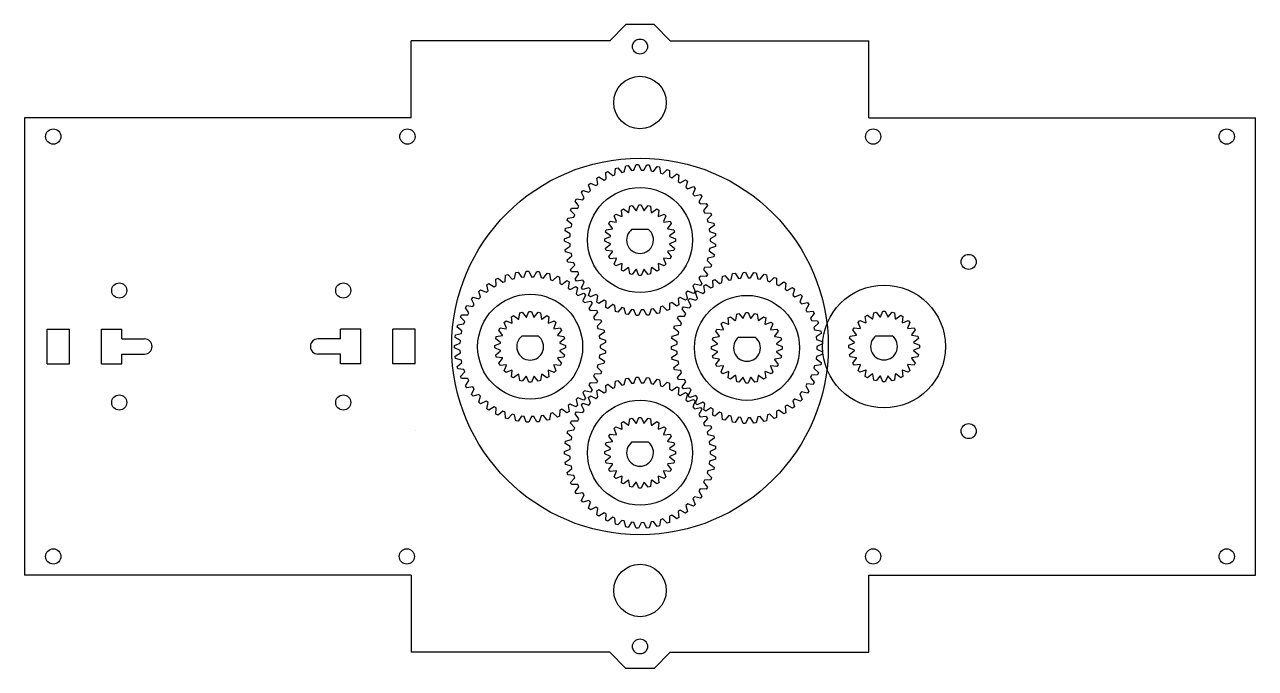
# Model space of a CAD drawing. Header units: inches. Extents: x -9.4 to 7.2, y 0.2 to 9.8.
# Drawn here: x -9.4 to -0.6, y 0.16 to 4.76 of the extents above; entities that cross this region are included whole.
import ezdxf

# ---------------------------------------------------------------- set-up
doc = ezdxf.new("R2010")
doc.units = ezdxf.units.IN
doc.header["$MEASUREMENT"] = 0
doc.layers.get('0').update_dxf_attribs({"lineweight": 25, "true_color": 0xffffff})

# ---------------------------------------------------------------- blocks, each defined once
blk = doc.blocks.new('bearing-gear')
at = {"color": 7, "true_color": 0x000000}
for p, q in [((-0.1125, 0.4872), (-0.1023, 0.5303)), ((-0.0853, 0.5333), (-0.0609, 0.4963)), ((-0.0436, 0.4981), (-0.0275, 0.5394)), ((-0.0102, 0.54), (0.0087, 0.4999)), ((0.0262, 0.4993), (0.0479, 0.5379)), ((0.065, 0.5361), (0.0782, 0.4938)), ((-0.3009, 0.3993), (-0.3091, 0.4429)), ((-0.2948, 0.4525), (-0.2575, 0.4286)), ((-0.2424, 0.4373), (-0.2445, 0.4816)), ((-0.229, 0.4891), (-0.1954, 0.4603)), ((-0.1792, 0.4668), (-0.1751, 0.5109)), ((-0.1587, 0.5162), (-0.1294, 0.483)), ((0.0954, 0.4908), (0.1223, 0.526)), ((0.139, 0.5219), (0.1462, 0.4782)), ((0.1628, 0.4728), (0.1943, 0.5039)), ((0.2103, 0.4974), (0.2113, 0.4532)), ((0.227, 0.4455), (0.2625, 0.472)), ((0.2775, 0.4633), (0.2723, 0.4193)), ((-0.4081, 0.3537), (-0.3657, 0.341)), ((-0.3536, 0.3536), (-0.3677, 0.3955)), ((-0.3549, 0.4071), (-0.3147, 0.3886)), ((0.2868, 0.4096), (0.3257, 0.4308)), ((0.3393, 0.4202), (0.328, 0.3774)), ((0.341, 0.3657), (0.3825, 0.3813)), ((0.3944, 0.3689), (0.3774, 0.328)), ((-0.4373, 0.2424), (-0.4625, 0.2788)), ((-0.4534, 0.2935), (-0.4096, 0.2868)), ((-0.3993, 0.3009), (-0.4192, 0.3405)), ((0.3886, 0.3147), (0.4318, 0.3244)), ((0.4419, 0.3104), (0.4193, 0.2723)), ((-0.4668, 0.1792), (-0.4968, 0.2118)), ((-0.4898, 0.2275), (-0.4455, 0.227)), ((0.4286, 0.2575), (0.4727, 0.2611)), ((0.4808, 0.2459), (0.4532, 0.2113)), ((0.4603, 0.1954), (0.5045, 0.1928)), ((0.5104, 0.1766), (0.4782, 0.1462)), ((-0.5335, 0.0837), (-0.4908, 0.0954)), ((-0.4872, 0.1125), (-0.5215, 0.1406)), ((-0.5167, 0.1571), (-0.4728, 0.1628)), ((0.483, 0.1294), (0.5264, 0.1207)), ((0.53, 0.1038), (0.4938, 0.0782)), ((-0.54, 0.0086), (-0.4993, 0.0262)), ((-0.4981, 0.0436), (-0.5359, 0.0666)), ((0.4963, 0.0609), (0.5381, 0.0463)), ((0.5393, 0.0291), (0.4999, 0.0087)), ((-0.4993, -0.0262), (-0.54, -0.0086)), ((-0.5359, -0.0666), (-0.4981, -0.0436)), ((-0.4908, -0.0954), (-0.5335, -0.0837)), ((0.4938, -0.0782), (0.53, -0.1038)), ((0.5381, -0.0463), (0.4963, -0.0609)), ((0.4999, -0.0087), (0.5393, -0.0291)), ((-0.5215, -0.1406), (-0.4872, -0.1125)), ((-0.4728, -0.1628), (-0.5167, -0.1571)), ((0.4782, -0.1462), (0.5104, -0.1766)), ((0.5264, -0.1207), (0.483, -0.1294)), ((-0.4968, -0.2118), (-0.4668, -0.1792)), ((-0.4455, -0.227), (-0.4898, -0.2275)), ((-0.4625, -0.2788), (-0.4373, -0.2424)), ((0.4727, -0.2611), (0.4286, -0.2575)), ((0.4532, -0.2113), (0.4808, -0.2459)), ((0.5045, -0.1928), (0.4603, -0.1954)), ((-0.4096, -0.2868), (-0.4534, -0.2935)), ((-0.4192, -0.3405), (-0.3993, -0.3009)), ((-0.3657, -0.341), (-0.4081, -0.3537)), ((0.3774, -0.328), (0.3944, -0.3689)), ((0.4318, -0.3244), (0.3886, -0.3147)), ((0.4193, -0.2723), (0.4419, -0.3104)), ((-0.3677, -0.3955), (-0.3536, -0.3536)), ((-0.3147, -0.3886), (-0.3549, -0.4071)), ((-0.3091, -0.4429), (-0.3009, -0.3993)), ((-0.2575, -0.4286), (-0.2948, -0.4525)), ((-0.2445, -0.4816), (-0.2424, -0.4373)), ((0.2723, -0.4193), (0.2775, -0.4633)), ((0.3257, -0.4308), (0.2868, -0.4096)), ((0.328, -0.3774), (0.3393, -0.4202)), ((0.3825, -0.3813), (0.341, -0.3657)), ((-0.1954, -0.4603), (-0.229, -0.4891)), ((-0.1751, -0.5109), (-0.1792, -0.4668)), ((-0.1294, -0.483), (-0.1587, -0.5162)), ((-0.1023, -0.5303), (-0.1125, -0.4872)), ((-0.0609, -0.4963), (-0.0853, -0.5333)), ((-0.0275, -0.5394), (-0.0436, -0.4981)), ((0.0087, -0.4999), (-0.0102, -0.54)), ((0.0479, -0.5379), (0.0262, -0.4993)), ((0.0782, -0.4938), (0.065, -0.5361)), ((0.1223, -0.526), (0.0954, -0.4908)), ((0.1462, -0.4782), (0.139, -0.5219)), ((0.1943, -0.5039), (0.1628, -0.4728)), ((0.2113, -0.4532), (0.2103, -0.4974)), ((0.2625, -0.472), (0.227, -0.4455))]:
    blk.add_line(p, q, dxfattribs=at)
for p, q in [((-0.1023, 0.5303), (-0.0853, 0.5333)), ((-0.0275, 0.5394), (-0.0102, 0.54)), ((0.0479, 0.5379), (0.065, 0.5361)), ((-0.3091, 0.4429), (-0.2948, 0.4525)), ((-0.2445, 0.4816), (-0.229, 0.4891)), ((-0.1954, 0.4603), (-0.1792, 0.4668)), ((-0.1751, 0.5109), (-0.1587, 0.5162)), ((-0.1294, 0.483), (-0.1125, 0.4872)), ((-0.0609, 0.4963), (-0.0436, 0.4981)), ((0.0087, 0.4999), (0.0262, 0.4993)), ((0.0782, 0.4938), (0.0954, 0.4908)), ((0.1223, 0.526), (0.139, 0.5219)), ((0.1462, 0.4782), (0.1628, 0.4728)), ((0.1943, 0.5039), (0.2103, 0.4974)), ((0.2113, 0.4532), (0.227, 0.4455)), ((0.2625, 0.472), (0.2775, 0.4633)), ((-0.4192, 0.3405), (-0.4081, 0.3537)), ((-0.3677, 0.3955), (-0.3549, 0.4071)), ((-0.3657, 0.341), (-0.3536, 0.3536)), ((-0.3147, 0.3886), (-0.3009, 0.3993)), ((-0.2575, 0.4286), (-0.2424, 0.4373)), ((0.2723, 0.4193), (0.2868, 0.4096)), ((0.3257, 0.4308), (0.3393, 0.4202)), ((0.328, 0.3774), (0.341, 0.3657)), ((0.3825, 0.3813), (0.3944, 0.3689)), ((-0.4625, 0.2788), (-0.4534, 0.2935)), ((-0.4096, 0.2868), (-0.3993, 0.3009)), ((0.3774, 0.328), (0.3886, 0.3147)), ((0.4193, 0.2723), (0.4286, 0.2575)), ((0.4318, 0.3244), (0.4419, 0.3104)), ((-0.4968, 0.2118), (-0.4898, 0.2275)), ((-0.4728, 0.1628), (-0.4668, 0.1792)), ((-0.4455, 0.227), (-0.4373, 0.2424)), ((0.4532, 0.2113), (0.4603, 0.1954)), ((0.4727, 0.2611), (0.4808, 0.2459)), ((0.5045, 0.1928), (0.5104, 0.1766)), ((-0.5215, 0.1406), (-0.5167, 0.1571)), ((-0.4908, 0.0954), (-0.4872, 0.1125)), ((0.4782, 0.1462), (0.483, 0.1294)), ((0.5264, 0.1207), (0.53, 0.1038)), ((-0.54, -0.0086), (-0.54, 0.0086)), ((-0.5359, 0.0666), (-0.5335, 0.0837)), ((-0.4993, 0.0262), (-0.4981, 0.0436)), ((0.4938, 0.0782), (0.4963, 0.0609)), ((0.4999, 0.0087), (0.4999, -0.0087)), ((0.5381, 0.0463), (0.5393, 0.0291)), ((-0.5335, -0.0837), (-0.5359, -0.0666)), ((-0.4981, -0.0436), (-0.4993, -0.0262)), ((0.4963, -0.0609), (0.4938, -0.0782)), ((0.5393, -0.0291), (0.5381, -0.0463)), ((-0.5167, -0.1571), (-0.5215, -0.1406)), ((-0.4872, -0.1125), (-0.4908, -0.0954)), ((-0.4668, -0.1792), (-0.4728, -0.1628)), ((0.483, -0.1294), (0.4782, -0.1462)), ((0.53, -0.1038), (0.5264, -0.1207)), ((-0.4898, -0.2275), (-0.4968, -0.2118)), ((-0.4373, -0.2424), (-0.4455, -0.227)), ((0.4286, -0.2575), (0.4193, -0.2723)), ((0.4603, -0.1954), (0.4532, -0.2113)), ((0.4808, -0.2459), (0.4727, -0.2611)), ((0.5104, -0.1766), (0.5045, -0.1928)), ((-0.4534, -0.2935), (-0.4625, -0.2788)), ((-0.4081, -0.3537), (-0.4192, -0.3405)), ((-0.3993, -0.3009), (-0.4096, -0.2868)), ((-0.3536, -0.3536), (-0.3657, -0.341)), ((0.3886, -0.3147), (0.3774, -0.328)), ((0.4419, -0.3104), (0.4318, -0.3244)), ((-0.3549, -0.4071), (-0.3677, -0.3955)), ((-0.3009, -0.3993), (-0.3147, -0.3886)), ((-0.2424, -0.4373), (-0.2575, -0.4286)), ((0.2868, -0.4096), (0.2723, -0.4193)), ((0.3393, -0.4202), (0.3257, -0.4308)), ((0.341, -0.3657), (0.328, -0.3774)), ((0.3944, -0.3689), (0.3825, -0.3813)), ((-0.2948, -0.4525), (-0.3091, -0.4429)), ((-0.229, -0.4891), (-0.2445, -0.4816)), ((-0.1792, -0.4668), (-0.1954, -0.4603)), ((-0.1587, -0.5162), (-0.1751, -0.5109)), ((-0.1125, -0.4872), (-0.1294, -0.483)), ((-0.0436, -0.4981), (-0.0609, -0.4963)), ((0.0262, -0.4993), (0.0087, -0.4999)), ((0.0954, -0.4908), (0.0782, -0.4938)), ((0.139, -0.5219), (0.1223, -0.526)), ((0.1628, -0.4728), (0.1462, -0.4782)), ((0.2103, -0.4974), (0.1943, -0.5039)), ((0.227, -0.4455), (0.2113, -0.4532)), ((0.2775, -0.4633), (0.2625, -0.472)), ((-0.0853, -0.5333), (-0.1023, -0.5303)), ((-0.0102, -0.54), (-0.0275, -0.5394)), ((0.065, -0.5361), (0.0479, -0.5379))]:
    blk.add_line(p, q)

msp = doc.modelspace()

# ---------------------------------------------------------------- linework, layer by layer
for p, q in [((-5.2166, 4.6426), (-5.1, 4.7592)), ((-4.9, 4.7592), (-5.1, 4.7592)), ((-4.7834, 4.6426), (-4.9, 4.7592)), ((-5.2166, 4.6426), (-6.6341, 4.6426)), ((-6.6341, 4.0934), (-6.6341, 4.6426)), ((-4.7834, 4.6426), (-3.3659, 4.6426)), ((-3.3659, 4.0934), (-3.3659, 4.6426)), ((-9.3956, 4.0934), (-9.3956, 0.8251)), ((-6.6341, 4.0934), (-9.3956, 4.0934)), ((-3.3659, 4.0934), (-0.6044, 4.0934)), ((-0.6044, 0.8251), (-0.6044, 4.0934)), ((-5.1333, 3.4343), (-5.1184, 3.4429)), ((-5.0733, 3.4616), (-5.0567, 3.4661)), ((-5.0292, 3.4313), (-5.0258, 3.4318)), ((-5.0083, 3.4724), (-4.991, 3.4724)), ((-4.9735, 3.4318), (-4.9701, 3.4313)), ((-4.9426, 3.4661), (-4.926, 3.4616)), ((-4.8809, 3.4429), (-4.866, 3.4343)), ((-5.2226, 3.3388), (-5.214, 3.3537)), ((-5.1842, 3.3924), (-5.1721, 3.4046)), ((-5.1699, 3.3485), (-5.1679, 3.3512)), ((-5.1309, 3.3882), (-5.1282, 3.3903)), ((-5.0829, 3.4165), (-5.0797, 3.4178)), ((-4.9196, 3.4178), (-4.9164, 3.4165)), ((-4.8711, 3.3903), (-4.8684, 3.3882)), ((-4.8314, 3.3512), (-4.8293, 3.3485)), ((-4.8272, 3.4046), (-4.815, 3.3924)), ((-4.7853, 3.3537), (-4.7767, 3.3388)), ((-5.2457, 3.277), (-5.2413, 3.2937)), ((-5.1974, 3.3001), (-5.1961, 3.3032)), ((-4.8032, 3.3032), (-4.8019, 3.3001)), ((-4.758, 3.2937), (-4.7536, 3.277)), ((-5.2521, 3.2114), (-5.2521, 3.2286)), ((-5.2114, 3.2462), (-5.211, 3.2495)), ((-5.211, 3.1905), (-5.2114, 3.1938)), ((-4.7883, 3.2495), (-4.7879, 3.2462)), ((-4.7879, 3.1938), (-4.7883, 3.1905)), ((-4.7472, 3.2286), (-4.7472, 3.2114)), ((-5.2413, 3.1463), (-5.2457, 3.163)), ((-5.214, 3.0863), (-5.2226, 3.1012)), ((-5.1961, 3.1368), (-5.1974, 3.1399)), ((-5.1679, 3.0888), (-5.1699, 3.0915)), ((-4.8293, 3.0915), (-4.8314, 3.0888)), ((-4.8019, 3.1399), (-4.8032, 3.1368)), ((-4.7767, 3.1012), (-4.7853, 3.0863)), ((-4.7536, 3.163), (-4.758, 3.1463)), ((-5.1721, 3.0354), (-5.1842, 3.0476)), ((-5.1184, 2.9971), (-5.1333, 3.0057)), ((-5.1282, 3.0497), (-5.1309, 3.0518)), ((-5.0797, 3.0222), (-5.0829, 3.0235)), ((-5.0258, 3.0082), (-5.0292, 3.0087)), ((-4.9701, 3.0087), (-4.9735, 3.0082)), ((-4.9164, 3.0235), (-4.9196, 3.0222)), ((-4.866, 3.0057), (-4.8809, 2.9971)), ((-4.8684, 3.0518), (-4.8711, 3.0497)), ((-4.815, 3.0476), (-4.8272, 3.0354)), ((-5.0567, 2.9739), (-5.0733, 2.9784)), ((-4.991, 2.9676), (-5.0083, 2.9676)), ((-4.926, 2.9784), (-4.9426, 2.9739)), ((-5.9692, 2.6302), (-5.957, 2.6424)), ((-5.9183, 2.6721), (-5.9034, 2.6807)), ((-5.8678, 2.6543), (-5.8647, 2.6556)), ((-5.8583, 2.6994), (-5.8416, 2.7039)), ((-5.8141, 2.6691), (-5.8108, 2.6695)), ((-5.7932, 2.7102), (-5.776, 2.7102)), ((-5.7584, 2.6695), (-5.7551, 2.6691)), ((-5.7276, 2.7039), (-5.7109, 2.6994)), ((-5.7045, 2.6556), (-5.7014, 2.6543)), ((-5.6658, 2.6807), (-5.6509, 2.6721)), ((-5.6122, 2.6424), (-5.6, 2.6302)), ((-4.3696, 2.6637), (-4.3546, 2.6723)), ((-4.3191, 2.6459), (-4.3159, 2.6472)), ((-4.3095, 2.691), (-4.2929, 2.6955)), ((-4.2654, 2.6607), (-4.262, 2.6612)), ((-4.2445, 2.7019), (-4.2272, 2.7019)), ((-4.2097, 2.6612), (-4.2063, 2.6607)), ((-4.1789, 2.6955), (-4.1622, 2.691)), ((-4.1558, 2.6472), (-4.1526, 2.6459)), ((-4.1171, 2.6723), (-4.1022, 2.6637)), ((-3.4415, 2.6317), (-3.4293, 2.6439)), ((-3.3906, 2.6736), (-3.3756, 2.6822)), ((-3.3401, 2.6557), (-3.337, 2.657)), ((-3.3305, 2.7009), (-3.3139, 2.7053)), ((-3.2864, 2.6706), (-3.283, 2.671)), ((-3.2655, 2.7117), (-3.2483, 2.7117)), ((-3.2307, 2.671), (-3.2273, 2.6706)), ((-3.1999, 2.7053), (-3.1832, 2.7009)), ((-3.1768, 2.657), (-3.1737, 2.6557)), ((-3.1381, 2.6822), (-3.1232, 2.6736)), ((-3.0845, 2.6439), (-3.0723, 2.6317)), ((-6.0075, 2.5765), (-5.9989, 2.5915)), ((-5.9549, 2.5863), (-5.9528, 2.589)), ((-5.9158, 2.626), (-5.9131, 2.6281)), ((-5.6561, 2.6281), (-5.6534, 2.626)), ((-5.6164, 2.589), (-5.6143, 2.5863)), ((-5.5703, 2.5915), (-5.5617, 2.5765)), ((-4.4588, 2.5682), (-4.4502, 2.5831)), ((-4.4205, 2.6218), (-4.4083, 2.634)), ((-4.4062, 2.578), (-4.4041, 2.5806)), ((-4.3671, 2.6177), (-4.3644, 2.6197)), ((-4.1073, 2.6197), (-4.1046, 2.6177)), ((-4.0676, 2.5806), (-4.0656, 2.578)), ((-4.0635, 2.634), (-4.0513, 2.6218)), ((-4.0216, 2.5831), (-4.0129, 2.5682)), ((-3.4798, 2.578), (-3.4712, 2.5929)), ((-3.4272, 2.5878), (-3.4251, 2.5905)), ((-3.3881, 2.6275), (-3.3854, 2.6296)), ((-3.1283, 2.6296), (-3.1256, 2.6275)), ((-3.0886, 2.5905), (-3.0866, 2.5878)), ((-3.0426, 2.5929), (-3.0339, 2.578)), ((-6.037, 2.4492), (-6.037, 2.4664)), ((-6.0307, 2.5148), (-6.0262, 2.5314)), ((-5.9964, 2.4839), (-5.9959, 2.4873)), ((-5.9824, 2.5379), (-5.9811, 2.541)), ((-5.5881, 2.541), (-5.5868, 2.5379)), ((-5.5733, 2.4873), (-5.5728, 2.4839)), ((-5.543, 2.5314), (-5.5385, 2.5148)), ((-5.5322, 2.4664), (-5.5322, 2.4492)), ((-4.4819, 2.5064), (-4.4775, 2.5231)), ((-4.4476, 2.4756), (-4.4472, 2.4789)), ((-4.4336, 2.5295), (-4.4323, 2.5326)), ((-4.0394, 2.5326), (-4.0381, 2.5295)), ((-4.0245, 2.4789), (-4.0241, 2.4756)), ((-3.9943, 2.5231), (-3.9898, 2.5064)), ((-3.5093, 2.4506), (-3.5093, 2.4679)), ((-3.503, 2.5163), (-3.4985, 2.5329)), ((-3.4686, 2.4854), (-3.4682, 2.4888)), ((-3.4547, 2.5393), (-3.4534, 2.5425)), ((-3.0604, 2.5425), (-3.0591, 2.5393)), ((-3.0456, 2.4888), (-3.0451, 2.4854)), ((-3.0153, 2.5329), (-3.0108, 2.5163)), ((-3.0044, 2.4679), (-3.0044, 2.4506)), ((-6.0262, 2.3841), (-6.0307, 2.4008)), ((-5.9959, 2.4282), (-5.9964, 2.4316)), ((-5.9811, 2.3746), (-5.9824, 2.3777)), ((-5.5868, 2.3777), (-5.5881, 2.3746)), ((-5.5728, 2.4316), (-5.5733, 2.4282)), ((-5.5385, 2.4008), (-5.543, 2.3841)), ((-4.4883, 2.4408), (-4.4883, 2.458)), ((-4.4775, 2.3757), (-4.4819, 2.3924)), ((-4.4472, 2.4199), (-4.4476, 2.4232)), ((-4.0241, 2.4232), (-4.0245, 2.4199)), ((-3.9898, 2.3924), (-3.9943, 2.3757)), ((-3.9834, 2.458), (-3.9834, 2.4408)), ((-3.4985, 2.3856), (-3.503, 2.4022)), ((-3.4682, 2.4297), (-3.4686, 2.4331)), ((-3.4534, 2.376), (-3.4547, 2.3792)), ((-3.0591, 2.3792), (-3.0604, 2.376)), ((-3.0451, 2.4331), (-3.0456, 2.4297)), ((-3.0108, 2.4022), (-3.0153, 2.3856)), ((-5.9989, 2.3241), (-6.0075, 2.339)), ((-5.9528, 2.3265), (-5.9549, 2.3292)), ((-5.9131, 2.2875), (-5.9158, 2.2895)), ((-5.6534, 2.2895), (-5.6561, 2.2875)), ((-5.6143, 2.3292), (-5.6164, 2.3265)), ((-5.5617, 2.339), (-5.5703, 2.3241)), ((-4.4502, 2.3157), (-4.4588, 2.3307)), ((-4.4323, 2.3662), (-4.4336, 2.3693)), ((-4.4041, 2.3182), (-4.4062, 2.3209)), ((-4.0656, 2.3209), (-4.0676, 2.3182)), ((-4.0381, 2.3693), (-4.0394, 2.3662)), ((-4.0129, 2.3307), (-4.0216, 2.3157)), ((-3.4712, 2.3256), (-3.4798, 2.3405)), ((-3.4293, 2.2746), (-3.4415, 2.2868)), ((-3.4251, 2.328), (-3.4272, 2.3307)), ((-3.3854, 2.2889), (-3.3881, 2.291)), ((-3.1256, 2.291), (-3.1283, 2.2889)), ((-3.0866, 2.3307), (-3.0886, 2.328)), ((-3.0723, 2.2868), (-3.0845, 2.2746)), ((-3.0339, 2.3405), (-3.0426, 2.3256)), ((-5.957, 2.2732), (-5.9692, 2.2854)), ((-5.9034, 2.2348), (-5.9183, 2.2435)), ((-5.8647, 2.26), (-5.8678, 2.2613)), ((-5.8416, 2.2117), (-5.8583, 2.2162)), ((-5.8108, 2.246), (-5.8141, 2.2465)), ((-5.776, 2.2053), (-5.7932, 2.2053)), ((-5.7551, 2.2465), (-5.7584, 2.246)), ((-5.7109, 2.2162), (-5.7276, 2.2117)), ((-5.7014, 2.2613), (-5.7045, 2.26)), ((-5.6509, 2.2435), (-5.6658, 2.2348)), ((-5.6, 2.2854), (-5.6122, 2.2732)), ((-4.4083, 2.2648), (-4.4205, 2.277)), ((-4.3546, 2.2265), (-4.3696, 2.2351)), ((-4.3644, 2.2791), (-4.3671, 2.2812)), ((-4.3159, 2.2516), (-4.3191, 2.2529)), ((-4.2929, 2.2033), (-4.3095, 2.2078)), ((-4.262, 2.2377), (-4.2654, 2.2381)), ((-4.2063, 2.2381), (-4.2097, 2.2377)), ((-4.1622, 2.2078), (-4.1789, 2.2033)), ((-4.1526, 2.2529), (-4.1558, 2.2516)), ((-4.1022, 2.2351), (-4.1171, 2.2265)), ((-4.1046, 2.2812), (-4.1073, 2.2791)), ((-4.0513, 2.277), (-4.0635, 2.2648)), ((-3.3756, 2.2363), (-3.3906, 2.2449)), ((-3.337, 2.2615), (-3.3401, 2.2628)), ((-3.3139, 2.2132), (-3.3305, 2.2176)), ((-3.283, 2.2475), (-3.2864, 2.2479)), ((-3.2483, 2.2068), (-3.2655, 2.2068)), ((-3.2273, 2.2479), (-3.2307, 2.2475)), ((-3.1832, 2.2176), (-3.1999, 2.2132)), ((-3.1737, 2.2628), (-3.1768, 2.2615)), ((-3.1232, 2.2449), (-3.1381, 2.2363)), ((-4.2272, 2.197), (-4.2445, 2.197)), ((-5.0733, 1.9416), (-5.0567, 1.9461)), ((-5.0083, 1.9524), (-4.991, 1.9524)), ((-4.9426, 1.9461), (-4.926, 1.9416)), ((-5.1842, 1.8724), (-5.1721, 1.8846)), ((-5.1333, 1.9143), (-5.1184, 1.9229)), ((-5.1309, 1.8682), (-5.1282, 1.8703)), ((-5.0829, 1.8965), (-5.0797, 1.8978)), ((-5.0292, 1.9113), (-5.0258, 1.9118)), ((-4.9735, 1.9118), (-4.9701, 1.9113)), ((-4.9196, 1.8978), (-4.9164, 1.8965)), ((-4.8809, 1.9229), (-4.866, 1.9143)), ((-4.8711, 1.8703), (-4.8684, 1.8682)), ((-4.8272, 1.8846), (-4.815, 1.8724)), ((-5.2457, 1.757), (-5.2413, 1.7737)), ((-5.2226, 1.8188), (-5.214, 1.8337)), ((-5.1974, 1.7801), (-5.1961, 1.7832)), ((-5.1699, 1.8285), (-5.1679, 1.8312)), ((-4.8314, 1.8312), (-4.8293, 1.8285)), ((-4.8032, 1.7832), (-4.8019, 1.7801)), ((-4.7853, 1.8337), (-4.7767, 1.8188)), ((-4.758, 1.7737), (-4.7536, 1.757)), ((-5.2521, 1.6914), (-5.2521, 1.7086)), ((-5.2114, 1.7262), (-5.211, 1.7295)), ((-5.211, 1.6705), (-5.2114, 1.6738)), ((-4.7883, 1.7295), (-4.7879, 1.7262)), ((-4.7879, 1.6738), (-4.7883, 1.6705)), ((-4.7472, 1.7086), (-4.7472, 1.6914)), ((-5.2413, 1.6263), (-5.2457, 1.643)), ((-5.1961, 1.6168), (-5.1974, 1.6199)), ((-4.8019, 1.6199), (-4.8032, 1.6168)), ((-4.7536, 1.643), (-4.758, 1.6263)), ((-5.214, 1.5663), (-5.2226, 1.5812)), ((-5.1721, 1.5154), (-5.1842, 1.5276)), ((-5.1679, 1.5688), (-5.1699, 1.5715)), ((-5.1282, 1.5297), (-5.1309, 1.5318)), ((-5.0797, 1.5022), (-5.0829, 1.5035)), ((-4.9164, 1.5035), (-4.9196, 1.5022)), ((-4.8684, 1.5318), (-4.8711, 1.5297)), ((-4.8293, 1.5715), (-4.8314, 1.5688)), ((-4.815, 1.5276), (-4.8272, 1.5154)), ((-4.7767, 1.5812), (-4.7853, 1.5663)), ((-5.1184, 1.4771), (-5.1333, 1.4857)), ((-5.0567, 1.4539), (-5.0733, 1.4584)), ((-5.0258, 1.4882), (-5.0292, 1.4887)), ((-4.991, 1.4476), (-5.0083, 1.4476)), ((-4.9701, 1.4887), (-4.9735, 1.4882)), ((-4.926, 1.4584), (-4.9426, 1.4539)), ((-4.866, 1.4857), (-4.8809, 1.4771)), ((-6.6341, 0.8251), (-9.3956, 0.8251)), ((-6.6341, 0.8251), (-6.6341, 0.2757)), ((-3.3659, 0.8251), (-0.6044, 0.8251)), ((-3.3659, 0.2757), (-3.3659, 0.8251)), ((-5.2166, 0.2757), (-6.6341, 0.2757)), ((-5.2166, 0.2757), (-5.1, 0.1591)), ((-4.7834, 0.2757), (-4.9, 0.1591)), ((-4.7834, 0.2757), (-3.3659, 0.2757)), ((-4.9, 0.1591), (-5.1, 0.1591))]:
    msp.add_line(p, q)
at = {"color": 94, "true_color": 0x008000}
msp.add_line((-6.8783, 4.0934), (-7.6177, 4.0934), dxfattribs=at)
at = {"color": 7, "true_color": 0x000000}
for p, q in [((-5.1282, 3.3903), (-5.1333, 3.4343)), ((-5.1184, 3.4429), (-5.0829, 3.4165)), ((-5.0797, 3.4178), (-5.0733, 3.4616)), ((-5.0567, 3.4661), (-5.0292, 3.4313)), ((-5.0258, 3.4318), (-5.0083, 3.4724)), ((-4.991, 3.4724), (-4.9735, 3.4318)), ((-4.9701, 3.4313), (-4.9426, 3.4661)), ((-4.926, 3.4616), (-4.9196, 3.4178)), ((-4.9164, 3.4165), (-4.8809, 3.4429)), ((-4.866, 3.4343), (-4.8711, 3.3903)), ((-5.214, 3.3537), (-5.1699, 3.3485)), ((-5.1679, 3.3512), (-5.1842, 3.3924)), ((-5.1721, 3.4046), (-5.1309, 3.3882)), ((-4.8684, 3.3882), (-4.8272, 3.4046)), ((-4.815, 3.3924), (-4.8314, 3.3512)), ((-4.8293, 3.3485), (-4.7853, 3.3537)), ((-5.211, 3.2495), (-5.2457, 3.277)), ((-5.2413, 3.2937), (-5.1974, 3.3001)), ((-5.1961, 3.3032), (-5.2226, 3.3388)), ((-4.7767, 3.3388), (-4.8032, 3.3032)), ((-4.8019, 3.3001), (-4.758, 3.2937)), ((-4.7536, 3.277), (-4.7883, 3.2495)), ((-5.2521, 3.2286), (-5.2114, 3.2462)), ((-5.2114, 3.1938), (-5.2521, 3.2114)), ((-5.2457, 3.163), (-5.211, 3.1905)), ((-4.7883, 3.1905), (-4.7536, 3.163)), ((-4.7879, 3.2462), (-4.7472, 3.2286)), ((-4.7472, 3.2114), (-4.7879, 3.1938)), ((-5.1974, 3.1399), (-5.2413, 3.1463)), ((-5.2226, 3.1012), (-5.1961, 3.1368)), ((-5.1699, 3.0915), (-5.214, 3.0863)), ((-5.1842, 3.0476), (-5.1679, 3.0888)), ((-4.8314, 3.0888), (-4.815, 3.0476)), ((-4.7853, 3.0863), (-4.8293, 3.0915)), ((-4.8032, 3.1368), (-4.7767, 3.1012)), ((-4.758, 3.1463), (-4.8019, 3.1399)), ((-5.1309, 3.0518), (-5.1721, 3.0354)), ((-5.1333, 3.0057), (-5.1282, 3.0497)), ((-5.0829, 3.0235), (-5.1184, 2.9971)), ((-5.0733, 2.9784), (-5.0797, 3.0222)), ((-5.0292, 3.0087), (-5.0567, 2.9739)), ((-5.0083, 2.9676), (-5.0258, 3.0082)), ((-4.9735, 3.0082), (-4.991, 2.9676)), ((-4.9426, 2.9739), (-4.9701, 3.0087)), ((-4.9196, 3.0222), (-4.926, 2.9784)), ((-4.8809, 2.9971), (-4.9164, 3.0235)), ((-4.8711, 3.0497), (-4.866, 3.0057)), ((-4.8272, 3.0354), (-4.8684, 3.0518)), ((-5.957, 2.6424), (-5.9158, 2.626)), ((-5.9131, 2.6281), (-5.9183, 2.6721)), ((-5.9034, 2.6807), (-5.8678, 2.6543)), ((-5.8647, 2.6556), (-5.8583, 2.6994)), ((-5.8416, 2.7039), (-5.8141, 2.6691)), ((-5.8108, 2.6695), (-5.7932, 2.7102)), ((-5.776, 2.7102), (-5.7584, 2.6695)), ((-5.7551, 2.6691), (-5.7276, 2.7039)), ((-5.7109, 2.6994), (-5.7045, 2.6556)), ((-5.7014, 2.6543), (-5.6658, 2.6807)), ((-5.6509, 2.6721), (-5.6561, 2.6281)), ((-5.6534, 2.626), (-5.6122, 2.6424)), ((-4.3644, 2.6197), (-4.3696, 2.6637)), ((-4.3546, 2.6723), (-4.3191, 2.6459)), ((-4.3159, 2.6472), (-4.3095, 2.691)), ((-4.2929, 2.6955), (-4.2654, 2.6607)), ((-4.262, 2.6612), (-4.2445, 2.7019)), ((-4.2272, 2.7019), (-4.2097, 2.6612)), ((-4.2063, 2.6607), (-4.1789, 2.6955)), ((-4.1622, 2.691), (-4.1558, 2.6472)), ((-4.1526, 2.6459), (-4.1171, 2.6723)), ((-4.1022, 2.6637), (-4.1073, 2.6197)), ((-3.4293, 2.6439), (-3.3881, 2.6275)), ((-3.3854, 2.6296), (-3.3906, 2.6736)), ((-3.3756, 2.6822), (-3.3401, 2.6557)), ((-3.337, 2.657), (-3.3305, 2.7009)), ((-3.3139, 2.7053), (-3.2864, 2.6706)), ((-3.283, 2.671), (-3.2655, 2.7117)), ((-3.2483, 2.7117), (-3.2307, 2.671)), ((-3.2273, 2.6706), (-3.1999, 2.7053)), ((-3.1832, 2.7009), (-3.1768, 2.657)), ((-3.1737, 2.6557), (-3.1381, 2.6822)), ((-3.1232, 2.6736), (-3.1283, 2.6296)), ((-3.1256, 2.6275), (-3.0845, 2.6439)), ((-5.9811, 2.541), (-6.0075, 2.5765)), ((-5.9989, 2.5915), (-5.9549, 2.5863)), ((-5.9528, 2.589), (-5.9692, 2.6302)), ((-5.6, 2.6302), (-5.6164, 2.589)), ((-5.6143, 2.5863), (-5.5703, 2.5915)), ((-5.5617, 2.5765), (-5.5881, 2.541)), ((-4.4323, 2.5326), (-4.4588, 2.5682)), ((-4.4502, 2.5831), (-4.4062, 2.578)), ((-4.4041, 2.5806), (-4.4205, 2.6218)), ((-4.4083, 2.634), (-4.3671, 2.6177)), ((-4.1046, 2.6177), (-4.0635, 2.634)), ((-4.0513, 2.6218), (-4.0676, 2.5806)), ((-4.0656, 2.578), (-4.0216, 2.5831)), ((-4.0129, 2.5682), (-4.0394, 2.5326)), ((-3.4534, 2.5425), (-3.4798, 2.578)), ((-3.4712, 2.5929), (-3.4272, 2.5878)), ((-3.4251, 2.5905), (-3.4415, 2.6317)), ((-3.0723, 2.6317), (-3.0886, 2.5905)), ((-3.0866, 2.5878), (-3.0426, 2.5929)), ((-3.0339, 2.578), (-3.0604, 2.5425)), ((-6.037, 2.4664), (-5.9964, 2.4839)), ((-5.9959, 2.4873), (-6.0307, 2.5148)), ((-6.0262, 2.5314), (-5.9824, 2.5379)), ((-5.5868, 2.5379), (-5.543, 2.5314)), ((-5.5385, 2.5148), (-5.5733, 2.4873)), ((-5.5728, 2.4839), (-5.5322, 2.4664)), ((-4.4883, 2.458), (-4.4476, 2.4756)), ((-4.4472, 2.4789), (-4.4819, 2.5064)), ((-4.4775, 2.5231), (-4.4336, 2.5295)), ((-4.0381, 2.5295), (-3.9943, 2.5231)), ((-3.9898, 2.5064), (-4.0245, 2.4789)), ((-4.0241, 2.4756), (-3.9834, 2.458)), ((-3.5093, 2.4679), (-3.4686, 2.4854)), ((-3.4682, 2.4888), (-3.503, 2.5163)), ((-3.4985, 2.5329), (-3.4547, 2.5393)), ((-3.0591, 2.5393), (-3.0153, 2.5329)), ((-3.0108, 2.5163), (-3.0456, 2.4888)), ((-3.0451, 2.4854), (-3.0044, 2.4679)), ((-5.9964, 2.4316), (-6.037, 2.4492)), ((-6.0307, 2.4008), (-5.9959, 2.4282)), ((-5.9824, 2.3777), (-6.0262, 2.3841)), ((-6.0075, 2.339), (-5.9811, 2.3746)), ((-5.5881, 2.3746), (-5.5617, 2.339)), ((-5.543, 2.3841), (-5.5868, 2.3777)), ((-5.5733, 2.4282), (-5.5385, 2.4008)), ((-5.5322, 2.4492), (-5.5728, 2.4316)), ((-4.4476, 2.4232), (-4.4883, 2.4408)), ((-4.4819, 2.3924), (-4.4472, 2.4199)), ((-4.4336, 2.3693), (-4.4775, 2.3757)), ((-3.9943, 2.3757), (-4.0381, 2.3693)), ((-4.0245, 2.4199), (-3.9898, 2.3924)), ((-3.9834, 2.4408), (-4.0241, 2.4232)), ((-3.4686, 2.4331), (-3.5093, 2.4506)), ((-3.503, 2.4022), (-3.4682, 2.4297)), ((-3.4547, 2.3792), (-3.4985, 2.3856)), ((-3.4798, 2.3405), (-3.4534, 2.376)), ((-3.0604, 2.376), (-3.0339, 2.3405)), ((-3.0153, 2.3856), (-3.0591, 2.3792)), ((-3.0456, 2.4297), (-3.0108, 2.4022)), ((-3.0044, 2.4506), (-3.0451, 2.4331)), ((-5.9549, 2.3292), (-5.9989, 2.3241)), ((-5.9692, 2.2854), (-5.9528, 2.3265)), ((-5.9158, 2.2895), (-5.957, 2.2732)), ((-5.9183, 2.2435), (-5.9131, 2.2875)), ((-5.6561, 2.2875), (-5.6509, 2.2435)), ((-5.6122, 2.2732), (-5.6534, 2.2895)), ((-5.6164, 2.3265), (-5.6, 2.2854)), ((-5.5703, 2.3241), (-5.6143, 2.3292)), ((-4.4588, 2.3307), (-4.4323, 2.3662)), ((-4.4062, 2.3209), (-4.4502, 2.3157)), ((-4.4205, 2.277), (-4.4041, 2.3182)), ((-4.0676, 2.3182), (-4.0513, 2.277)), ((-4.0216, 2.3157), (-4.0656, 2.3209)), ((-4.0394, 2.3662), (-4.0129, 2.3307)), ((-3.4272, 2.3307), (-3.4712, 2.3256)), ((-3.4415, 2.2868), (-3.4251, 2.328)), ((-3.3881, 2.291), (-3.4293, 2.2746)), ((-3.3906, 2.2449), (-3.3854, 2.2889)), ((-3.1283, 2.2889), (-3.1232, 2.2449)), ((-3.0845, 2.2746), (-3.1256, 2.291)), ((-3.0886, 2.328), (-3.0723, 2.2868)), ((-3.0426, 2.3256), (-3.0866, 2.3307)), ((-5.8678, 2.2613), (-5.9034, 2.2348)), ((-5.8583, 2.2162), (-5.8647, 2.26)), ((-5.8141, 2.2465), (-5.8416, 2.2117)), ((-5.7932, 2.2053), (-5.8108, 2.246)), ((-5.7584, 2.246), (-5.776, 2.2053)), ((-5.7276, 2.2117), (-5.7551, 2.2465)), ((-5.7045, 2.26), (-5.7109, 2.2162)), ((-5.6658, 2.2348), (-5.7014, 2.2613)), ((-4.3671, 2.2812), (-4.4083, 2.2648)), ((-4.3696, 2.2351), (-4.3644, 2.2791)), ((-4.3191, 2.2529), (-4.3546, 2.2265)), ((-4.3095, 2.2078), (-4.3159, 2.2516)), ((-4.2654, 2.2381), (-4.2929, 2.2033)), ((-4.2445, 2.197), (-4.262, 2.2377)), ((-4.2097, 2.2377), (-4.2272, 2.197)), ((-4.1789, 2.2033), (-4.2063, 2.2381)), ((-4.1558, 2.2516), (-4.1622, 2.2078)), ((-4.1171, 2.2265), (-4.1526, 2.2529)), ((-4.1073, 2.2791), (-4.1022, 2.2351)), ((-4.0635, 2.2648), (-4.1046, 2.2812)), ((-3.3401, 2.2628), (-3.3756, 2.2363)), ((-3.3305, 2.2176), (-3.337, 2.2615)), ((-3.2864, 2.2479), (-3.3139, 2.2132)), ((-3.2655, 2.2068), (-3.283, 2.2475)), ((-3.2307, 2.2475), (-3.2483, 2.2068)), ((-3.1999, 2.2132), (-3.2273, 2.2479)), ((-3.1768, 2.2615), (-3.1832, 2.2176)), ((-3.1381, 2.2363), (-3.1737, 2.2628)), ((-5.0797, 1.8978), (-5.0733, 1.9416)), ((-5.0567, 1.9461), (-5.0292, 1.9113)), ((-5.0258, 1.9118), (-5.0083, 1.9524)), ((-4.991, 1.9524), (-4.9735, 1.9118)), ((-4.9701, 1.9113), (-4.9426, 1.9461)), ((-4.926, 1.9416), (-4.9196, 1.8978)), ((-5.1679, 1.8312), (-5.1842, 1.8724)), ((-5.1721, 1.8846), (-5.1309, 1.8682)), ((-5.1282, 1.8703), (-5.1333, 1.9143)), ((-5.1184, 1.9229), (-5.0829, 1.8965)), ((-4.9164, 1.8965), (-4.8809, 1.9229)), ((-4.866, 1.9143), (-4.8711, 1.8703)), ((-4.8684, 1.8682), (-4.8272, 1.8846)), ((-4.815, 1.8724), (-4.8314, 1.8312)), ((-5.2413, 1.7737), (-5.1974, 1.7801)), ((-5.1961, 1.7832), (-5.2226, 1.8188)), ((-5.214, 1.8337), (-5.1699, 1.8285)), ((-4.8293, 1.8285), (-4.7853, 1.8337)), ((-4.7767, 1.8188), (-4.8032, 1.7832)), ((-4.8019, 1.7801), (-4.758, 1.7737)), ((-5.2521, 1.7086), (-5.2114, 1.7262)), ((-5.2114, 1.6738), (-5.2521, 1.6914)), ((-5.211, 1.7295), (-5.2457, 1.757)), ((-5.2457, 1.643), (-5.211, 1.6705)), ((-4.7536, 1.757), (-4.7883, 1.7295)), ((-4.7883, 1.6705), (-4.7536, 1.643)), ((-4.7879, 1.7262), (-4.7472, 1.7086)), ((-4.7472, 1.6914), (-4.7879, 1.6738)), ((-5.1974, 1.6199), (-5.2413, 1.6263)), ((-5.2226, 1.5812), (-5.1961, 1.6168)), ((-4.8032, 1.6168), (-4.7767, 1.5812)), ((-4.758, 1.6263), (-4.8019, 1.6199)), ((-5.1699, 1.5715), (-5.214, 1.5663)), ((-5.1842, 1.5276), (-5.1679, 1.5688)), ((-5.1309, 1.5318), (-5.1721, 1.5154)), ((-5.1333, 1.4857), (-5.1282, 1.5297)), ((-5.0829, 1.5035), (-5.1184, 1.4771)), ((-5.0733, 1.4584), (-5.0797, 1.5022)), ((-4.9196, 1.5022), (-4.926, 1.4584)), ((-4.8809, 1.4771), (-4.9164, 1.5035)), ((-4.8711, 1.5297), (-4.866, 1.4857)), ((-4.8272, 1.5154), (-4.8684, 1.5318)), ((-4.8314, 1.5688), (-4.815, 1.5276)), ((-4.7853, 1.5663), (-4.8293, 1.5715)), ((-5.0292, 1.4887), (-5.0567, 1.4539)), ((-5.0083, 1.4476), (-5.0258, 1.4882)), ((-4.9735, 1.4882), (-4.991, 1.4476)), ((-4.9426, 1.4539), (-4.9701, 1.4887))]:
    msp.add_line(p, q, dxfattribs=at)
at = {"color": 3, "true_color": 0x00ff00}
for p, q in [((-5.0572, 3.2968), (-4.942, 3.2968)), ((-5.8422, 2.5346), (-5.727, 2.5346)), ((-4.2935, 2.5262), (-4.1783, 2.5262)), ((-3.3145, 2.536), (-3.1993, 2.536)), ((-5.0572, 1.7768), (-4.942, 1.7768))]:
    msp.add_line(p, q, dxfattribs=at)
at = {"color": 14, "true_color": 0x800000}
for p, q in [((-9.2341, 2.5825), (-9.0741, 2.5825)), ((-9.2341, 2.336), (-9.2341, 2.5825)), ((-9.0741, 2.336), (-9.0741, 2.5825)), ((-8.8458, 2.5825), (-8.7008, 2.5825)), ((-8.8458, 2.336), (-8.8458, 2.5825)), ((-8.7008, 2.5131), (-8.7008, 2.5825)), ((-7.1389, 2.5131), (-7.1389, 2.5825)), ((-6.9939, 2.5825), (-7.1389, 2.5825)), ((-6.9939, 2.336), (-6.9939, 2.5825)), ((-6.7656, 2.336), (-6.7656, 2.5825)), ((-6.6055, 2.5825), (-6.7656, 2.5825)), ((-6.6055, 2.336), (-6.6055, 2.5825)), ((-8.7008, 2.5131), (-8.5392, 2.5131)), ((-7.1389, 2.5131), (-7.3005, 2.5131)), ((-8.7008, 2.336), (-8.7008, 2.4054)), ((-8.7008, 2.4054), (-8.5392, 2.4054)), ((-7.1389, 2.4054), (-7.3005, 2.4054)), ((-7.1389, 2.336), (-7.1389, 2.4054)), ((-9.2341, 2.336), (-9.0741, 2.336)), ((-8.8458, 2.336), (-8.7008, 2.336)), ((-6.9939, 2.336), (-7.1389, 2.336)), ((-6.6055, 2.336), (-6.7656, 2.336)), ((-6.6055, 1.8592), (-6.6055, 1.8592))]:
    msp.add_line(p, q, dxfattribs=at)
for centre, radius in [((-5.0001, 4.6024), 0.0539), ((-5.0001, 4.2024), 0.1875), ((-9.1908, 3.9592), 0.0545), ((-6.6614, 3.9592), 0.0545), ((-3.3344, 3.9592), 0.0545), ((-0.8092, 3.9592), 0.0545), ((-5, 2.4592), 1.3452), ((-2.6524, 3.0637), 0.0539), ((-8.7198, 2.8592), 0.0539), ((-7.1198, 2.8592), 0.0539), ((-3.2569, 2.4592), 0.4388), ((-8.7198, 2.0592), 0.0539), ((-7.1198, 2.0592), 0.0539), ((-2.6524, 1.8547), 0.0539), ((-9.1908, 0.9592), 0.0545), ((-6.6656, 0.9592), 0.0545), ((-3.3344, 0.9592), 0.0545), ((-0.8092, 0.9592), 0.0545), ((-4.9999, 0.7161), 0.1875), ((-4.9999, 0.3161), 0.0539)]:
    msp.add_circle(centre, radius, dxfattribs=at)
at = {"color": 3, "true_color": 0x00ff00}
for centre in [(-4.9996, 3.22), (-5.7846, 2.4578), (-4.2359, 2.4494), (-4.9996, 1.7)]:
    msp.add_circle(centre, 0.375, dxfattribs=at)
for centre in [(-4.9996, 3.22), (-5.7846, 2.4578), (-4.2359, 2.4494), (-3.2569, 2.4592), (-4.9996, 1.7)]:
    msp.add_arc(centre, 0.096, 126.8699, 53.1301, dxfattribs=at)
at = {"color": 14, "true_color": 0x800000}
for centre, start, end in [((-8.5392, 2.4592), 270, 90), ((-7.3005, 2.4592), 90, 270)]:
    msp.add_arc(centre, 0.0539, start, end, dxfattribs=at)

# ---------------------------------------------------------------- block references
for p in [(-4.9996, 3.22), (-5.7846, 2.4578), (-4.2359, 2.4494), (-4.9996, 1.7)]:
    msp.add_blockref('bearing-gear', p)

doc.saveas('drawing.dxf')
